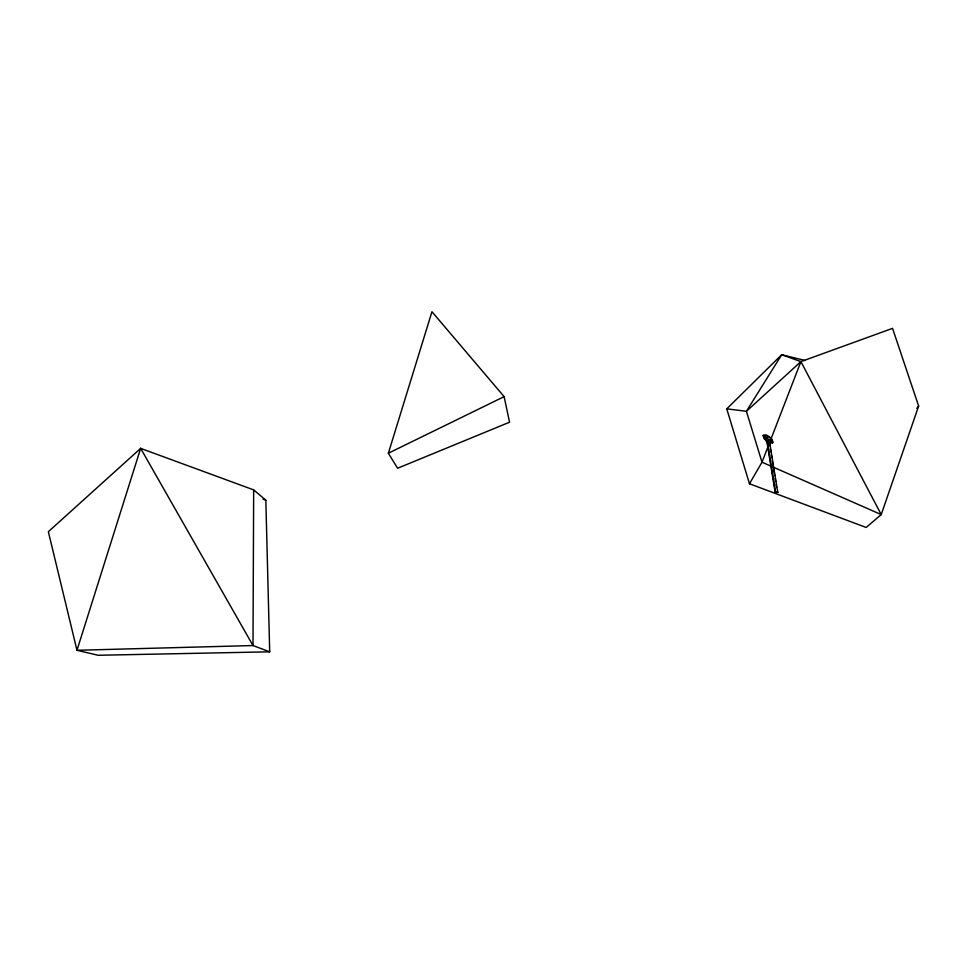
<?xml version="1.0" encoding="UTF-8"?>
<svg xmlns="http://www.w3.org/2000/svg" width="967" height="967" viewBox="0 0 967 967"><rect width="100%" height="100%" fill="white"/><g stroke="black" fill="none" stroke-linecap="round" stroke-linejoin="round"><path stroke-width="1.45" d="M253.668 489.882L252.991 645.545L269.696 651.818L265.828 500.193L253.668 489.882L140.65 448.374L48.35 531.705L76.973 650.283L98.163 655.275L269.696 651.818M388.359 453.233L431.947 311.725L504.121 396.639L509.561 422.204L397.618 468.246L388.359 453.233L504.121 396.639M726.761 408.848L746.403 411.301L800.906 361.622L892.553 328.357L918.65 406.08L881.227 514.577L866.166 527.462L749.473 483.766L726.761 408.848L781.687 354.72L804.858 360.413M769.551 442.644L761.996 462.202L749.473 483.766M770.639 439.852L800.906 361.622L781.687 354.72L746.403 411.301L761.996 462.202L881.227 514.577L800.906 361.622M916.789 408.376L918.65 406.08M763.096 435.295C769.853 432.491 779.088 448.531 766.335 441.073C757.644 428.949 768.97 440.481 772.476 442.741M766.831 435.404L763.833 435.972L764.317 438.921M769.442 436.758L765.743 437.459L766.335 441.073M775.159 492.312L777.77 492.312L775.159 492.312L766.686 440.36M263 499.153L265.828 500.193M772.838 442.668L771.521 438.921L768.475 439.502L768.958 442.487M769.539 441.762L777.77 492.312M769.345 442.922L769.829 445.884M770.312 448.857L770.796 451.831M771.279 454.792L771.763 457.766M772.246 460.727L774.664 475.571M775.147 478.544L775.631 481.518M776.114 484.479L776.598 487.453M767.121 440.686L775.607 492.723M140.65 448.374L76.973 650.283L252.991 645.545L140.65 448.374"/></g></svg>
